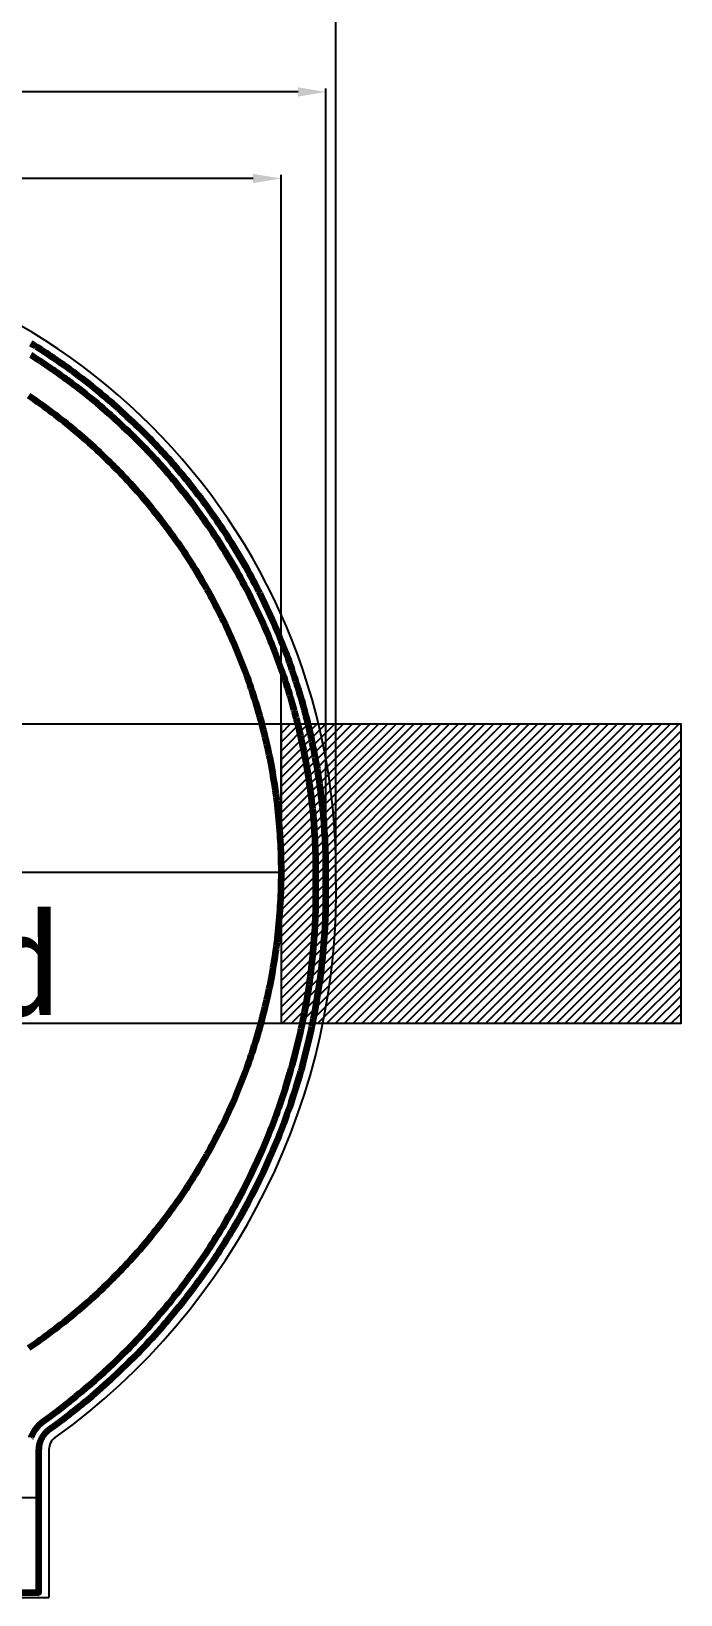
# Model space of a CAD drawing. Header units: inches. Extents: x 228 to 459, y 170 to 330.
# Drawn here: x 294.52 to 307.52, y 273.76 to 305.05 of the extents above; entities that cross this region are included whole.
import ezdxf
from ezdxf.lldxf.tags import DXFTag

# ---------------------------------------------------------------- set-up
doc = ezdxf.new("R2010")
doc.units = ezdxf.units.IN
doc.header["$MEASUREMENT"] = 0
doc.layers.add('DIM', color=4, linetype='Continuous')
doc.layers.add('LAYOUT.drawing', color=140, linetype='Continuous', lineweight=100)
doc.layers.add('OUTLINE.drawing', color=190, linetype='Continuous', lineweight=100)
doc.styles.get("Standard").update_dxf_attribs({"font": 'SimSun.ttf'})
doc.styles.add('宋体', font='SimSun.ttf')
tags = doc.linetypes.add('CENTER2', pattern=[28.575, 19.05, -3.175, 3.175, -3.175]).pattern_tags.tags
tags[10:11] = [DXFTag(74, 4), DXFTag(75, 0), DXFTag(340, '0'), DXFTag(46, 1.0), DXFTag(50, 0.0), DXFTag(44, 0.0), DXFTag(45, 0.0)]
tags[8:9] = [DXFTag(74, 4), DXFTag(75, 0), DXFTag(340, '0'), DXFTag(46, 1.0), DXFTag(50, 0.0), DXFTag(44, 0.0), DXFTag(45, 0.0)]
tags[6:7] = [DXFTag(74, 4), DXFTag(75, 0), DXFTag(340, '0'), DXFTag(46, 1.0), DXFTag(50, 0.0), DXFTag(44, 0.0), DXFTag(45, 0.0)]
tags[4:5] = [DXFTag(74, 4), DXFTag(75, 0), DXFTag(340, '0'), DXFTag(46, 1.0), DXFTag(50, 0.0), DXFTag(44, 0.0), DXFTag(45, 0.0)]
doc.dimstyles.new('ISO-25$0', dxfattribs={"dimscale": 0.8, "dimtxt": 4.3, "dimasz": 2, "dimexe": 1.25, "dimexo": 0.3, "dimtad": 0, "dimzin": 9, "dimdsep": 46, "dimtxsty": 'Standard', "dimcen": 2, "dimclrd": 3, "dimclre": 3, "dimclrt": 3, "dimadec": 0, "dimazin": 3, "dimtfac": 1, "dimtmove": 0, "dimatfit": 3, "dimfxl": 1, "dimlwd": -1, "dimarcsym": 0})

# ---------------------------------------------------------------- blocks, each defined once
blk = doc.blocks.new('*D23')
at = {"layer": 'Defpoints', "color": 0, "transparency": 16777216}
for p in [(300.423, 303.835), (300.423, 288.266), (275.583, 287.915)]:
    blk.add_point(p, dxfattribs=at)
at = {"layer": 'DIM', "color": 3, "lineweight": -2, "transparency": 16777216}
for p, q in [((275.583, 287.959), (275.583, 303.905)), ((300.423, 288.31), (300.423, 303.905))]:
    blk.add_line(p, q, dxfattribs=at)
at = {"layer": 'DIM', "color": 3, "transparency": 16777216}
for p, q in [((276.143, 303.835), (285.023, 303.835)), ((299.863, 303.835), (291.787, 303.835))]:
    blk.add_line(p, q, dxfattribs=at)
for points in [[(276.143, 303.928), (276.143, 303.741), (275.583, 303.835)], [(299.863, 303.741), (299.863, 303.928), (300.423, 303.835)]]:
    blk.add_solid(points, dxfattribs=at)
at = {"layer": 'DIM', "color": 3, "transparency": 16777216, "insert": (288.405, 303.835), "char_height": 0.665, "attachment_point": 5}
blk.add_mtext('24.84(TFT&CF)', dxfattribs=at)
blk = doc.blocks.new('*D25')
at = {"layer": 'Defpoints', "color": 0, "transparency": 16777216}
for p in [(299.523, 302.103), (276.484, 288.409), (299.523, 288.336)]:
    blk.add_point(p, dxfattribs=at)
at = {"layer": 'DIM', "color": 3, "lineweight": -2, "transparency": 16777216}
for p, q in [((276.484, 288.453), (276.484, 302.173)), ((299.523, 288.38), (299.523, 302.173))]:
    blk.add_line(p, q, dxfattribs=at)
at = {"layer": 'DIM', "color": 3, "transparency": 16777216}
for p, q in [((277.044, 302.103), (286.126, 302.103)), ((298.963, 302.103), (290.998, 302.103))]:
    blk.add_line(p, q, dxfattribs=at)
for points in [[(277.044, 302.196), (277.044, 302.01), (276.484, 302.103)], [(298.963, 302.01), (298.963, 302.196), (299.523, 302.103)]]:
    blk.add_solid(points, dxfattribs=at)
at = {"layer": 'DIM', "color": 3, "transparency": 16777216, "insert": (288.562, 302.103), "char_height": 0.665, "attachment_point": 5}
blk.add_mtext('23.04(AA)', dxfattribs=at)
blk = doc.blocks.new('A$C4AE13D6C')
for p, q in [((-6.876, 0), (-6.876, 2.958)), ((6.876, 2.958), (6.876, 0)), ((-6.876, 0), (6.876, 0))]:
    blk.add_line(p, q)
for centre, radius, start, end in [((0, 14.52), 12.62, 360, 180), ((0.867, 14.161), 13.492, 178.4758, 234.3255), ((-0.867, 14.161), 13.492, 305.6745, 1.5242), ((-7.176, 2.958), 0.3, 0, 54.3238), ((7.176, 2.958), 0.3, 125.6762, 180)]:
    blk.add_arc(centre, radius, start, end)
blk = doc.blocks.new('*D36')
at = {"layer": 'Defpoints', "color": 0, "transparency": 16777216}
for p in [(300.623, 305.694), (275.384, 288.35), (300.623, 288.231)]:
    blk.add_point(p, dxfattribs=at)
at = {"layer": 'DIM', "color": 3, "lineweight": -2, "transparency": 16777216}
for p, q in [((275.384, 288.394), (275.384, 305.764)), ((300.623, 288.274), (300.623, 305.764))]:
    blk.add_line(p, q, dxfattribs=at)
at = {"layer": 'DIM', "color": 3, "transparency": 16777216}
for p, q in [((275.944, 305.694), (285.019, 305.694)), ((300.063, 305.694), (290.988, 305.694))]:
    blk.add_line(p, q, dxfattribs=at)
for points in [[(275.944, 305.787), (275.944, 305.6), (275.384, 305.694)], [(300.063, 305.6), (300.063, 305.787), (300.623, 305.694)]]:
    blk.add_solid(points, dxfattribs=at)
at = {"layer": 'DIM', "color": 3, "transparency": 16777216, "insert": (288.004, 305.694), "char_height": 0.665, "attachment_point": 5}
blk.add_mtext('25.24%%P0.15', dxfattribs=at)

msp = doc.modelspace()

# ---------------------------------------------------------------- hatches: boundary and pattern name
h = msp.add_hatch()
h.set_pattern_fill('ANSI31', color=1, style=0)
h.set_pattern_definition([(45, (-51.4316, 92.60263), (-0.088388348, 0.088388348), [])])
h.paths.add_polyline_path([(307.523, 285.191), (307.523, 291.191), (299.523, 291.191), (299.523, 285.191)])

# ---------------------------------------------------------------- linework, layer by layer
at = {"color": 1}
msp.add_line((299.523, 291.191), (299.523, 285.191), dxfattribs=at)
at = {"linetype": 'CENTER2', "ltscale": 0.1}
msp.add_line((276.483, 288.224), (299.523, 288.224), dxfattribs=at)
msp.add_line((281.327, 275.707), (294.679, 275.707))
at = {"color": 1}
msp.add_lwpolyline([(291.523, 291.191), (307.523, 291.191), (307.523, 285.191), (291.523, 285.191)], close=True, dxfattribs=at)
at = {"layer": 'LAYOUT.drawing', "color": 2, "linetype": 'Continuous', "lineweight": 100}
msp.add_lwpolyline([(281.327, 273.807), (294.679, 273.807), (294.679, 276.664), (294.679, 276.67), (294.679, 276.677), (294.68, 276.683), (294.68, 276.689), (294.68, 276.695), (294.681, 276.701), (294.681, 276.707), (294.682, 276.713), (294.682, 276.719), (294.683, 276.726), (294.684, 276.732), (294.685, 276.738), (294.686, 276.744), (294.687, 276.75), (294.688, 276.756), (294.689, 276.762), (294.69, 276.768), (294.691, 276.774), (294.693, 276.78), (294.694, 276.786), (294.696, 276.792), (294.697, 276.798), (294.699, 276.804), (294.701, 276.809), (294.703, 276.815), (294.704, 276.821), (294.706, 276.827), (294.708, 276.833), (294.711, 276.839), (294.713, 276.844), (294.715, 276.85), (294.717, 276.856), (294.72, 276.861), (294.722, 276.867), (294.725, 276.873), (294.727, 276.878), (294.73, 276.884), (294.733, 276.889), (294.735, 276.895), (294.738, 276.9), (294.741, 276.905), (294.744, 276.911), (294.747, 276.916), (294.75, 276.921), (294.754, 276.927), (294.757, 276.932), (294.76, 276.937), (294.763, 276.942), (294.767, 276.947), (294.77, 276.952), (294.774, 276.957), (294.778, 276.962), (294.781, 276.967), (294.785, 276.972), (294.789, 276.977), (294.793, 276.982), (294.797, 276.986), (294.801, 276.991), (294.805, 276.996), (294.809, 277), (294.813, 277.005), (294.817, 277.009), (294.821, 277.013), (294.826, 277.018), (294.83, 277.022), (294.834, 277.026), (294.839, 277.031), (294.843, 277.035), (294.848, 277.039), (294.853, 277.043), (294.857, 277.047), (294.862, 277.051), (294.867, 277.055), (294.872, 277.058), (294.876, 277.062), (294.88, 277.065), (294.88, 277.065), (294.884, 277.068), (295.021, 277.168), (295.155, 277.268), (295.221, 277.318), (295.287, 277.369), (295.353, 277.421), (295.418, 277.472), (295.484, 277.525), (295.548, 277.577), (295.613, 277.63), (295.677, 277.683), (295.741, 277.737), (295.804, 277.791), (295.93, 277.901), (295.992, 277.956), (296.116, 278.068), (296.299, 278.239), (296.479, 278.413), (296.597, 278.531), (296.655, 278.591), (296.713, 278.65), (296.771, 278.711), (296.828, 278.771), (296.885, 278.832), (296.941, 278.894), (296.998, 278.955), (297.053, 279.017), (297.109, 279.08), (297.164, 279.142), (297.218, 279.206), (297.272, 279.269), (297.38, 279.397), (297.432, 279.461), (297.485, 279.526), (297.537, 279.591), (297.589, 279.657), (297.64, 279.722), (297.691, 279.788), (297.742, 279.855), (297.792, 279.921), (297.841, 279.988), (297.891, 280.056), (297.939, 280.123), (297.988, 280.191), (298.036, 280.26), (298.083, 280.328), (298.177, 280.466), (298.223, 280.536), (298.269, 280.605), (298.314, 280.675), (298.359, 280.746), (298.404, 280.816), (298.448, 280.887), (298.491, 280.958), (298.535, 281.029), (298.577, 281.101), (298.62, 281.173), (298.661, 281.245), (298.703, 281.318), (298.743, 281.39), (298.784, 281.463), (298.824, 281.537), (298.863, 281.61), (298.941, 281.758), (299.017, 281.906), (299.091, 282.056), (299.163, 282.206), (299.233, 282.358), (299.301, 282.51), (299.334, 282.586), (299.367, 282.663), (299.463, 282.894), (299.494, 282.972), (299.524, 283.049), (299.584, 283.205), (299.613, 283.283), (299.641, 283.362), (299.669, 283.44), (299.697, 283.519), (299.724, 283.598), (299.776, 283.756), (299.802, 283.836), (299.827, 283.915), (299.899, 284.155), (299.922, 284.235), (299.944, 284.315), (299.966, 284.396), (299.988, 284.476), (300.009, 284.557), (300.069, 284.8), (300.088, 284.881), (300.106, 284.963), (300.124, 285.044), (300.142, 285.126), (300.158, 285.207), (300.175, 285.289), (300.191, 285.371), (300.221, 285.535), (300.235, 285.617), (300.249, 285.7), (300.275, 285.864), (300.288, 285.947), (300.299, 286.029), (300.311, 286.112), (300.331, 286.278), (300.341, 286.36), (300.359, 286.526), (300.375, 286.692), (300.382, 286.775), (300.388, 286.859), (300.4, 287.025), (300.405, 287.108), (300.409, 287.192), (300.413, 287.275), (300.416, 287.358), (300.419, 287.442), (300.422, 287.525), (300.423, 287.564), (300.423, 288.266), (300.423, 288.345), (300.422, 288.423), (300.42, 288.501), (300.418, 288.58), (300.416, 288.658), (300.413, 288.736), (300.409, 288.815), (300.405, 288.893), (300.401, 288.971), (300.396, 289.049), (300.393, 289.086), (300.393, 289.086), (300.393, 289.087), (300.39, 289.127), (300.389, 289.143), (300.389, 289.146), (300.389, 289.15), (300.385, 289.206), (300.378, 289.284), (300.371, 289.362), (300.364, 289.44), (300.356, 289.518), (300.347, 289.596), (300.339, 289.673), (300.329, 289.751), (300.319, 289.829), (300.314, 289.868), (300.314, 289.869), (300.314, 289.871), (300.309, 289.907), (300.298, 289.984), (300.287, 290.062), (300.275, 290.139), (300.27, 290.169), (300.27, 290.17), (300.263, 290.217), (300.25, 290.294), (300.237, 290.371), (300.223, 290.448), (300.209, 290.525), (300.194, 290.602), (300.185, 290.646), (300.185, 290.646), (300.179, 290.679), (300.163, 290.756), (300.147, 290.832), (300.13, 290.909), (300.113, 290.986), (300.095, 291.062), (300.077, 291.138), (300.059, 291.214), (300.039, 291.29), (300.027, 291.337), (300.023, 291.354), (300.022, 291.358), (300.02, 291.366), (300, 291.442), (299.994, 291.464), (299.992, 291.471), (299.984, 291.501), (299.979, 291.517), (299.958, 291.593), (299.937, 291.668), (299.927, 291.702), (299.926, 291.704), (299.926, 291.706), (299.915, 291.743), (299.893, 291.819), (299.87, 291.894), (299.856, 291.936), (299.856, 291.936), (299.846, 291.968), (299.822, 292.043), (299.798, 292.117), (299.773, 292.192), (299.748, 292.266), (299.724, 292.336), (299.723, 292.338), (299.722, 292.34), (299.696, 292.414), (299.67, 292.487), (299.643, 292.561), (299.615, 292.634), (299.587, 292.707), (299.558, 292.78), (299.529, 292.853), (299.5, 292.926), (299.47, 292.998), (299.44, 293.071), (299.409, 293.143), (299.378, 293.214), (299.373, 293.226), (299.367, 293.239), (299.36, 293.254), (299.346, 293.286), (299.314, 293.358), (299.281, 293.429), (299.248, 293.5), (299.215, 293.571), (299.181, 293.641), (299.147, 293.712), (299.112, 293.782), (299.105, 293.795), (299.082, 293.841), (299.074, 293.856), (299.041, 293.922), (299.027, 293.948), (299.027, 293.949), (299.026, 293.95), (299.005, 293.991), (298.968, 294.06), (298.931, 294.129), (298.913, 294.162), (298.913, 294.163), (298.913, 294.163), (298.894, 294.198), (298.856, 294.267), (298.817, 294.335), (298.779, 294.403), (298.739, 294.471), (298.7, 294.539), (298.66, 294.606), (298.619, 294.673), (298.579, 294.74), (298.537, 294.807), (298.495, 294.873), (298.453, 294.939), (298.451, 294.943), (298.45, 294.944), (298.449, 294.946), (298.411, 295.005), (298.368, 295.07), (298.325, 295.136), (298.281, 295.201), (298.236, 295.265), (298.192, 295.33), (298.147, 295.394), (298.101, 295.458), (298.056, 295.521), (298.009, 295.585), (297.963, 295.648), (297.916, 295.71), (297.868, 295.773), (297.821, 295.835), (297.772, 295.896), (297.724, 295.958), (297.675, 296.019), (297.626, 296.08), (297.576, 296.14), (297.526, 296.201), (297.475, 296.261), (297.464, 296.274), (297.439, 296.303), (297.43, 296.314), (297.424, 296.32), (297.373, 296.379), (297.322, 296.438), (297.27, 296.497), (297.239, 296.531), (297.239, 296.531), (297.217, 296.555), (297.164, 296.613), (297.154, 296.625), (297.117, 296.665), (297.102, 296.681), (297.058, 296.728), (297.004, 296.785), (296.95, 296.842), (296.895, 296.898), (296.841, 296.954), (296.785, 297.01), (296.73, 297.065), (296.715, 297.079), (296.695, 297.099), (296.681, 297.113), (296.674, 297.12), (296.618, 297.174), (296.561, 297.228), (296.504, 297.282), (296.447, 297.336), (296.389, 297.389), (296.331, 297.441), (296.298, 297.472), (296.297, 297.472), (296.273, 297.494), (296.254, 297.511), (296.252, 297.512), (296.25, 297.514), (296.214, 297.546), (296.155, 297.597), (296.096, 297.649), (296.036, 297.699), (295.976, 297.75), (295.916, 297.8), (295.856, 297.85), (295.853, 297.852), (295.837, 297.865), (295.79, 297.903), (295.761, 297.926), (295.734, 297.948), (295.672, 297.997), (295.61, 298.045), (295.548, 298.093), (295.486, 298.14), (295.455, 298.163), (295.455, 298.163), (295.455, 298.163), (295.455, 298.163), (295.455, 298.163), (295.455, 298.163), (295.423, 298.187), (295.36, 298.234), (295.338, 298.25), (295.309, 298.271), (295.301, 298.277), (295.297, 298.28), (295.233, 298.326), (295.17, 298.371), (295.105, 298.416), (295.067, 298.443), (295.062, 298.446), (295.059, 298.448), (295.041, 298.461), (294.976, 298.505), (294.911, 298.549), (294.846, 298.592), (294.817, 298.611), (294.811, 298.615), (294.795, 298.626), (294.781, 298.635), (294.715, 298.678), (294.649, 298.72), (294.622, 298.737), (294.607, 298.746), (294.587, 298.758), (294.582, 298.761), (294.516, 298.803)], dxfattribs=at)
at = {"layer": 'LAYOUT.drawing', "linetype": 'Continuous', "lineweight": 100}
msp.add_lwpolyline([(294.523, 276.908), (294.526, 276.916), (294.529, 276.924), (294.532, 276.932), (294.536, 276.94), (294.539, 276.948), (294.543, 276.956), (294.546, 276.963), (294.55, 276.971), (294.554, 276.979), (294.558, 276.987), (294.562, 276.994), (294.566, 277.002), (294.57, 277.009), (294.574, 277.017), (294.579, 277.024), (294.583, 277.031), (294.588, 277.039), (294.592, 277.046), (294.597, 277.053), (294.602, 277.06), (294.607, 277.067), (294.612, 277.074), (294.617, 277.081), (294.622, 277.088), (294.627, 277.095), (294.633, 277.102), (294.638, 277.108), (294.644, 277.115), (294.649, 277.121), (294.655, 277.128), (294.661, 277.134), (294.666, 277.141), (294.672, 277.147), (294.678, 277.153), (294.684, 277.159), (294.69, 277.165), (294.697, 277.171), (294.703, 277.177), (294.709, 277.183), (294.716, 277.189), (294.722, 277.194), (294.728, 277.2), (294.735, 277.205), (294.742, 277.211), (294.749, 277.216), (294.755, 277.221), (294.756, 277.222), (294.761, 277.226), (294.902, 277.329), (295.035, 277.428), (295.099, 277.477), (295.164, 277.527), (295.229, 277.578), (295.294, 277.629), (295.358, 277.681), (295.422, 277.732), (295.486, 277.785), (295.549, 277.837), (295.611, 277.89), (295.673, 277.943), (295.798, 278.051), (295.859, 278.105), (295.981, 278.216), (296.161, 278.384), (296.339, 278.556), (296.454, 278.671), (296.512, 278.731), (296.569, 278.789), (296.626, 278.849), (296.682, 278.908), (296.738, 278.968), (296.794, 279.03), (296.85, 279.09), (296.903, 279.15), (296.959, 279.213), (297.013, 279.273), (297.066, 279.336), (297.12, 279.399), (297.226, 279.525), (297.277, 279.588), (297.329, 279.652), (297.38, 279.716), (297.432, 279.781), (297.482, 279.845), (297.532, 279.91), (297.583, 279.976), (297.632, 280.041), (297.68, 280.107), (297.729, 280.174), (297.777, 280.24), (297.825, 280.307), (297.872, 280.374), (297.918, 280.441), (298.011, 280.577), (298.056, 280.647), (298.102, 280.715), (298.145, 280.783), (298.19, 280.854), (298.235, 280.923), (298.277, 280.992), (298.32, 281.063), (298.364, 281.132), (298.405, 281.203), (298.447, 281.274), (298.487, 281.345), (298.529, 281.417), (298.568, 281.488), (298.609, 281.56), (298.648, 281.632), (298.686, 281.704), (298.764, 281.851), (298.838, 281.996), (298.911, 282.144), (298.982, 282.291), (299.051, 282.441), (299.118, 282.591), (299.15, 282.665), (299.183, 282.741), (299.278, 282.97), (299.308, 283.045), (299.338, 283.121), (299.397, 283.276), (299.425, 283.352), (299.453, 283.429), (299.481, 283.507), (299.508, 283.585), (299.534, 283.662), (299.586, 283.818), (299.612, 283.897), (299.636, 283.974), (299.707, 284.212), (299.729, 284.289), (299.751, 284.368), (299.773, 284.449), (299.795, 284.528), (299.815, 284.606), (299.875, 284.847), (299.893, 284.926), (299.911, 285.006), (299.929, 285.087), (299.946, 285.167), (299.962, 285.247), (299.979, 285.329), (299.995, 285.408), (300.024, 285.57), (300.038, 285.651), (300.052, 285.733), (300.077, 285.895), (300.09, 285.976), (300.101, 286.057), (300.113, 286.139), (300.132, 286.302), (300.142, 286.383), (300.16, 286.547), (300.176, 286.71), (300.183, 286.791), (300.189, 286.874), (300.2, 287.038), (300.205, 287.119), (300.209, 287.202), (300.213, 287.284), (300.216, 287.365), (300.219, 287.449), (300.222, 287.531), (300.223, 287.567), (300.223, 288.266), (300.223, 288.343), (300.222, 288.42), (300.22, 288.497), (300.218, 288.574), (300.216, 288.651), (300.213, 288.728), (300.209, 288.805), (300.206, 288.882), (300.201, 288.959), (300.196, 289.036), (300.194, 289.074), (300.194, 289.074), (300.191, 289.113), (300.19, 289.129), (300.19, 289.132), (300.189, 289.135), (300.185, 289.19), (300.179, 289.267), (300.172, 289.344), (300.165, 289.42), (300.157, 289.497), (300.149, 289.574), (300.14, 289.65), (300.131, 289.727), (300.121, 289.803), (300.116, 289.843), (300.116, 289.844), (300.111, 289.88), (300.1, 289.956), (300.089, 290.032), (300.077, 290.108), (300.073, 290.136), (300.073, 290.137), (300.065, 290.185), (300.053, 290.261), (300.04, 290.337), (300.026, 290.412), (300.012, 290.488), (299.998, 290.564), (299.989, 290.608), (299.989, 290.608), (299.983, 290.64), (299.967, 290.715), (299.951, 290.791), (299.935, 290.866), (299.918, 290.941), (299.901, 291.016), (299.883, 291.091), (299.864, 291.166), (299.846, 291.241), (299.834, 291.288), (299.83, 291.303), (299.829, 291.306), (299.826, 291.315), (299.807, 291.39), (299.801, 291.413), (299.799, 291.42), (299.791, 291.449), (299.787, 291.464), (299.766, 291.539), (299.745, 291.613), (299.735, 291.647), (299.734, 291.648), (299.734, 291.649), (299.723, 291.687), (299.701, 291.761), (299.679, 291.834), (299.665, 291.877), (299.665, 291.878), (299.656, 291.908), (299.632, 291.981), (299.608, 292.055), (299.584, 292.128), (299.559, 292.201), (299.535, 292.271), (299.534, 292.272), (299.508, 292.346), (299.482, 292.419), (299.455, 292.491), (299.428, 292.563), (299.4, 292.635), (299.372, 292.707), (299.344, 292.779), (299.315, 292.85), (299.286, 292.921), (299.256, 292.993), (299.225, 293.063), (299.195, 293.134), (299.189, 293.146), (299.184, 293.158), (299.178, 293.172), (299.163, 293.205), (299.132, 293.275), (299.1, 293.345), (299.067, 293.415), (299.034, 293.485), (299.001, 293.554), (298.967, 293.623), (298.933, 293.692), (298.927, 293.705), (298.904, 293.75), (298.896, 293.765), (298.863, 293.83), (298.849, 293.856), (298.849, 293.856), (298.849, 293.857), (298.827, 293.898), (298.792, 293.966), (298.755, 294.034), (298.738, 294.066), (298.738, 294.066), (298.718, 294.102), (298.681, 294.17), (298.643, 294.237), (298.605, 294.304), (298.567, 294.371), (298.528, 294.437), (298.488, 294.503), (298.448, 294.569), (298.408, 294.635), (298.368, 294.701), (298.327, 294.766), (298.285, 294.831), (298.282, 294.835), (298.282, 294.836), (298.281, 294.837), (298.243, 294.896), (298.201, 294.96), (298.158, 295.024), (298.115, 295.088), (298.072, 295.152), (298.028, 295.215), (297.984, 295.278), (297.939, 295.341), (297.894, 295.404), (297.848, 295.466), (297.802, 295.528), (297.756, 295.59), (297.71, 295.651), (297.663, 295.712), (297.615, 295.773), (297.567, 295.833), (297.519, 295.894), (297.471, 295.953), (297.422, 296.013), (297.372, 296.072), (297.323, 296.131), (297.311, 296.145), (297.287, 296.173), (297.278, 296.183), (297.273, 296.19), (297.222, 296.248), (297.171, 296.306), (297.12, 296.364), (297.09, 296.398), (297.09, 296.398), (297.069, 296.421), (297.017, 296.478), (297.006, 296.49), (296.971, 296.529), (296.957, 296.544), (296.912, 296.591), (296.859, 296.647), (296.806, 296.703), (296.752, 296.758), (296.698, 296.813), (296.644, 296.868), (296.589, 296.922), (296.575, 296.937), (296.555, 296.956), (296.542, 296.969), (296.534, 296.976), (296.479, 297.03), (296.423, 297.083), (296.367, 297.136), (296.311, 297.189), (296.254, 297.241), (296.197, 297.293), (296.165, 297.322), (296.165, 297.322), (296.14, 297.345), (296.12, 297.362), (296.119, 297.363), (296.118, 297.364), (296.082, 297.396), (296.024, 297.446), (295.966, 297.497), (295.907, 297.547), (295.848, 297.597), (295.789, 297.646), (295.729, 297.695), (295.726, 297.697), (295.71, 297.711), (295.665, 297.747), (295.637, 297.77), (295.609, 297.792), (295.549, 297.839), (295.488, 297.887), (295.427, 297.934), (295.365, 297.98), (295.337, 298.001), (295.337, 298.002), (295.336, 298.003), (295.334, 298.004), (295.333, 298.005), (295.304, 298.027), (295.242, 298.073), (295.22, 298.089), (295.192, 298.109), (295.184, 298.115), (295.179, 298.118), (295.117, 298.163), (295.054, 298.208), (294.991, 298.252), (294.953, 298.278), (294.949, 298.282), (294.946, 298.283), (294.928, 298.296), (294.864, 298.339), (294.8, 298.383), (294.736, 298.425), (294.706, 298.445), (294.7, 298.449), (294.686, 298.458), (294.671, 298.467), (294.607, 298.509), (294.542, 298.551), (294.514, 298.568)], dxfattribs=at)
at = {"layer": 'LAYOUT.drawing', "color": 140, "linetype": 'Continuous', "lineweight": 100}
msp.add_lwpolyline([(294.471, 297.76), (294.531, 297.719), (294.591, 297.678), (294.65, 297.636), (294.71, 297.594), (294.768, 297.551), (294.827, 297.509), (294.886, 297.465), (294.944, 297.422), (295.002, 297.378), (295.059, 297.333), (295.116, 297.289), (295.173, 297.244), (295.23, 297.198), (295.287, 297.153), (295.343, 297.106), (295.399, 297.06), (295.454, 297.013), (295.51, 296.966), (295.565, 296.918), (295.619, 296.871), (295.674, 296.822), (295.728, 296.774), (295.781, 296.725), (295.835, 296.676), (295.888, 296.626), (295.941, 296.576), (295.993, 296.526), (296.046, 296.475), (296.097, 296.424), (296.149, 296.373), (296.2, 296.322), (296.251, 296.27), (296.302, 296.218), (296.352, 296.165), (296.402, 296.112), (296.451, 296.059), (296.501, 296.006), (296.55, 295.952), (296.598, 295.898), (296.646, 295.843), (296.694, 295.789), (296.742, 295.734), (296.789, 295.678), (296.836, 295.623), (296.882, 295.567), (296.928, 295.511), (296.974, 295.454), (297.019, 295.398), (297.065, 295.341), (297.109, 295.283), (297.154, 295.226), (297.198, 295.168), (297.241, 295.11), (297.284, 295.051), (297.327, 294.993), (297.37, 294.934), (297.412, 294.875), (297.454, 294.815), (297.495, 294.755), (297.536, 294.695), (297.577, 294.635), (297.617, 294.574), (297.657, 294.514), (297.696, 294.453), (297.735, 294.391), (297.774, 294.33), (297.812, 294.268), (297.85, 294.206), (297.888, 294.144), (297.925, 294.081), (297.961, 294.019), (297.998, 293.956), (298.034, 293.893), (298.069, 293.829), (298.104, 293.766), (298.139, 293.702), (298.174, 293.638), (298.207, 293.573), (298.241, 293.509), (298.274, 293.444), (298.307, 293.379), (298.339, 293.314), (298.371, 293.249), (298.402, 293.183), (298.433, 293.118), (298.464, 293.052), (298.494, 292.986), (298.524, 292.92), (298.554, 292.853), (298.583, 292.786), (298.611, 292.72), (298.639, 292.653), (298.667, 292.585), (298.694, 292.518), (298.721, 292.45), (298.747, 292.383), (298.773, 292.315), (298.799, 292.247), (298.824, 292.179), (298.849, 292.11), (298.873, 292.042), (298.897, 291.973), (298.92, 291.904), (298.943, 291.835), (298.966, 291.766), (298.988, 291.697), (299.01, 291.628), (299.031, 291.558), (299.052, 291.489), (299.072, 291.419), (299.092, 291.349), (299.112, 291.279), (299.131, 291.209), (299.149, 291.139), (299.167, 291.068), (299.185, 290.998), (299.202, 290.927), (299.219, 290.856), (299.235, 290.786), (299.251, 290.715), (299.267, 290.644), (299.282, 290.573), (299.296, 290.501), (299.311, 290.43), (299.324, 290.359), (299.337, 290.287), (299.35, 290.216), (299.362, 290.144), (299.374, 290.072), (299.386, 290.001), (299.397, 289.929), (299.407, 289.857), (299.417, 289.785), (299.427, 289.713), (299.436, 289.641), (299.445, 289.569), (299.453, 289.496), (299.461, 289.424), (299.468, 289.352), (299.475, 289.28), (299.481, 289.207), (299.487, 289.135), (299.493, 289.062), (299.498, 288.99), (299.502, 288.917), (299.507, 288.845), (299.51, 288.772), (299.513, 288.699), (299.516, 288.627), (299.518, 288.554), (299.52, 288.482), (299.522, 288.409), (299.523, 288.336), (299.523, 288.264), (299.523, 288.191), (299.523, 288.118), (299.522, 288.046), (299.52, 287.973), (299.518, 287.9), (299.516, 287.828), (299.513, 287.755), (299.51, 287.682), (299.507, 287.61), (299.502, 287.537), (299.498, 287.465), (299.493, 287.392), (299.487, 287.32), (299.481, 287.247), (299.475, 287.175), (299.468, 287.103), (299.461, 287.03), (299.453, 286.958), (299.445, 286.886), (299.436, 286.814), (299.427, 286.742), (299.417, 286.67), (299.407, 286.598), (299.397, 286.526), (299.386, 286.454), (299.374, 286.382), (299.362, 286.31), (299.35, 286.239), (299.337, 286.167), (299.324, 286.096), (299.311, 286.024), (299.296, 285.953), (299.282, 285.882), (299.267, 285.811), (299.251, 285.74), (299.235, 285.669), (299.219, 285.598), (299.202, 285.527), (299.185, 285.457), (299.167, 285.386), (299.149, 285.316), (299.131, 285.246), (299.112, 285.176), (299.092, 285.105), (299.072, 285.036), (299.052, 284.966), (299.031, 284.896), (299.01, 284.827), (298.988, 284.757), (298.966, 284.688), (298.943, 284.619), (298.92, 284.55), (298.897, 284.481), (298.873, 284.413), (298.849, 284.344), (298.824, 284.276), (298.799, 284.208), (298.773, 284.14), (298.747, 284.072), (298.721, 284.004), (298.694, 283.936), (298.667, 283.869), (298.639, 283.802), (298.611, 283.735), (298.583, 283.668), (298.554, 283.601), (298.524, 283.535), (298.494, 283.469), (298.464, 283.403), (298.433, 283.337), (298.402, 283.271), (298.371, 283.206), (298.339, 283.14), (298.307, 283.075), (298.274, 283.01), (298.241, 282.946), (298.207, 282.881), (298.174, 282.817), (298.139, 282.753), (298.104, 282.689), (298.069, 282.625), (298.034, 282.562), (297.998, 282.499), (297.961, 282.436), (297.925, 282.373), (297.888, 282.311), (297.85, 282.248), (297.812, 282.186), (297.774, 282.125), (297.735, 282.063), (297.696, 282.002), (297.657, 281.941), (297.617, 281.88), (297.577, 281.82), (297.536, 281.759), (297.495, 281.699), (297.454, 281.639), (297.412, 281.58), (297.37, 281.521), (297.327, 281.462), (297.284, 281.403), (297.241, 281.345), (297.198, 281.287), (297.154, 281.229), (297.109, 281.171), (297.065, 281.114), (297.019, 281.057), (296.974, 281), (296.928, 280.944), (296.882, 280.887), (296.836, 280.832), (296.789, 280.776), (296.742, 280.721), (296.694, 280.666), (296.646, 280.611), (296.598, 280.557), (296.55, 280.503), (296.501, 280.449), (296.451, 280.395), (296.402, 280.342), (296.352, 280.289), (296.302, 280.237), (296.251, 280.185), (296.2, 280.133), (296.149, 280.081), (296.097, 280.03), (296.046, 279.979), (295.993, 279.929), (295.941, 279.878), (295.888, 279.829), (295.835, 279.779), (295.781, 279.73), (295.728, 279.681), (295.674, 279.632), (295.619, 279.584), (295.565, 279.536), (295.51, 279.489), (295.454, 279.441), (295.399, 279.395), (295.343, 279.348), (295.287, 279.302), (295.23, 279.256), (295.173, 279.211), (295.116, 279.166), (295.059, 279.121), (295.002, 279.077), (294.944, 279.033), (294.886, 278.989), (294.827, 278.946), (294.768, 278.903), (294.71, 278.861), (294.65, 278.818), (294.591, 278.777), (294.531, 278.735), (294.471, 278.694)], dxfattribs=at)
at = {"layer": 'OUTLINE.drawing', "color": 190, "linetype": 'Continuous', "lineweight": 100}
msp.add_lwpolyline([(294.471, 297.76), (294.531, 297.719), (294.591, 297.678), (294.65, 297.636), (294.71, 297.594), (294.768, 297.551), (294.827, 297.509), (294.886, 297.465), (294.944, 297.422), (295.002, 297.378), (295.059, 297.333), (295.116, 297.289), (295.173, 297.244), (295.23, 297.198), (295.287, 297.153), (295.343, 297.106), (295.399, 297.06), (295.454, 297.013), (295.51, 296.966), (295.565, 296.918), (295.619, 296.871), (295.674, 296.822), (295.728, 296.774), (295.781, 296.725), (295.835, 296.676), (295.888, 296.626), (295.941, 296.576), (295.993, 296.526), (296.046, 296.475), (296.097, 296.424), (296.149, 296.373), (296.2, 296.322), (296.251, 296.27), (296.302, 296.218), (296.352, 296.165), (296.402, 296.112), (296.451, 296.059), (296.501, 296.006), (296.55, 295.952), (296.598, 295.898), (296.646, 295.843), (296.694, 295.789), (296.742, 295.734), (296.789, 295.678), (296.836, 295.623), (296.882, 295.567), (296.928, 295.511), (296.974, 295.454), (297.019, 295.398), (297.065, 295.341), (297.109, 295.283), (297.154, 295.226), (297.198, 295.168), (297.241, 295.11), (297.284, 295.051), (297.327, 294.993), (297.37, 294.934), (297.412, 294.875), (297.454, 294.815), (297.495, 294.755), (297.536, 294.695), (297.577, 294.635), (297.617, 294.574), (297.657, 294.514), (297.696, 294.453), (297.735, 294.391), (297.774, 294.33), (297.812, 294.268), (297.85, 294.206), (297.888, 294.144), (297.925, 294.081), (297.961, 294.019), (297.998, 293.956), (298.034, 293.893), (298.069, 293.829), (298.104, 293.766), (298.139, 293.702), (298.174, 293.638), (298.207, 293.573), (298.241, 293.509), (298.274, 293.444), (298.307, 293.379), (298.339, 293.314), (298.371, 293.249), (298.402, 293.183), (298.433, 293.118), (298.464, 293.052), (298.494, 292.986), (298.524, 292.92), (298.554, 292.853), (298.583, 292.786), (298.611, 292.72), (298.639, 292.653), (298.667, 292.585), (298.694, 292.518), (298.721, 292.45), (298.747, 292.383), (298.773, 292.315), (298.799, 292.247), (298.824, 292.179), (298.849, 292.11), (298.873, 292.042), (298.897, 291.973), (298.92, 291.904), (298.943, 291.835), (298.966, 291.766), (298.988, 291.697), (299.01, 291.628), (299.031, 291.558), (299.052, 291.489), (299.072, 291.419), (299.092, 291.349), (299.112, 291.279), (299.131, 291.209), (299.149, 291.139), (299.167, 291.068), (299.185, 290.998), (299.202, 290.927), (299.219, 290.856), (299.235, 290.786), (299.251, 290.715), (299.267, 290.644), (299.282, 290.573), (299.296, 290.501), (299.311, 290.43), (299.324, 290.359), (299.337, 290.287), (299.35, 290.216), (299.362, 290.144), (299.374, 290.072), (299.386, 290.001), (299.397, 289.929), (299.407, 289.857), (299.417, 289.785), (299.427, 289.713), (299.436, 289.641), (299.445, 289.569), (299.453, 289.496), (299.461, 289.424), (299.468, 289.352), (299.475, 289.28), (299.481, 289.207), (299.487, 289.135), (299.493, 289.062), (299.498, 288.99), (299.502, 288.917), (299.507, 288.845), (299.51, 288.772), (299.513, 288.699), (299.516, 288.627), (299.518, 288.554), (299.52, 288.482), (299.522, 288.409), (299.523, 288.336), (299.523, 288.264), (299.523, 288.191), (299.523, 288.118), (299.522, 288.046), (299.52, 287.973), (299.518, 287.9), (299.516, 287.828), (299.513, 287.755), (299.51, 287.682), (299.507, 287.61), (299.502, 287.537), (299.498, 287.465), (299.493, 287.392), (299.487, 287.32), (299.481, 287.247), (299.475, 287.175), (299.468, 287.103), (299.461, 287.03), (299.453, 286.958), (299.445, 286.886), (299.436, 286.814), (299.427, 286.742), (299.417, 286.67), (299.407, 286.598), (299.397, 286.526), (299.386, 286.454), (299.374, 286.382), (299.362, 286.31), (299.35, 286.239), (299.337, 286.167), (299.324, 286.096), (299.311, 286.024), (299.296, 285.953), (299.282, 285.882), (299.267, 285.811), (299.251, 285.74), (299.235, 285.669), (299.219, 285.598), (299.202, 285.527), (299.185, 285.457), (299.167, 285.386), (299.149, 285.316), (299.131, 285.246), (299.112, 285.176), (299.092, 285.105), (299.072, 285.036), (299.052, 284.966), (299.031, 284.896), (299.01, 284.827), (298.988, 284.757), (298.966, 284.688), (298.943, 284.619), (298.92, 284.55), (298.897, 284.481), (298.873, 284.413), (298.849, 284.344), (298.824, 284.276), (298.799, 284.208), (298.773, 284.14), (298.747, 284.072), (298.721, 284.004), (298.694, 283.936), (298.667, 283.869), (298.639, 283.802), (298.611, 283.735), (298.583, 283.668), (298.554, 283.601), (298.524, 283.535), (298.494, 283.469), (298.464, 283.403), (298.433, 283.337), (298.402, 283.271), (298.371, 283.206), (298.339, 283.14), (298.307, 283.075), (298.274, 283.01), (298.241, 282.946), (298.207, 282.881), (298.174, 282.817), (298.139, 282.753), (298.104, 282.689), (298.069, 282.625), (298.034, 282.562), (297.998, 282.499), (297.961, 282.436), (297.925, 282.373), (297.888, 282.311), (297.85, 282.248), (297.812, 282.186), (297.774, 282.125), (297.735, 282.063), (297.696, 282.002), (297.657, 281.941), (297.617, 281.88), (297.577, 281.82), (297.536, 281.759), (297.495, 281.699), (297.454, 281.639), (297.412, 281.58), (297.37, 281.521), (297.327, 281.462), (297.284, 281.403), (297.241, 281.345), (297.198, 281.287), (297.154, 281.229), (297.109, 281.171), (297.065, 281.114), (297.019, 281.057), (296.974, 281), (296.928, 280.944), (296.882, 280.887), (296.836, 280.832), (296.789, 280.776), (296.742, 280.721), (296.694, 280.666), (296.646, 280.611), (296.598, 280.557), (296.55, 280.503), (296.501, 280.449), (296.451, 280.395), (296.402, 280.342), (296.352, 280.289), (296.302, 280.237), (296.251, 280.185), (296.2, 280.133), (296.149, 280.081), (296.097, 280.03), (296.046, 279.979), (295.993, 279.929), (295.941, 279.878), (295.888, 279.829), (295.835, 279.779), (295.781, 279.73), (295.728, 279.681), (295.674, 279.632), (295.619, 279.584), (295.565, 279.536), (295.51, 279.489), (295.454, 279.441), (295.399, 279.395), (295.343, 279.348), (295.287, 279.302), (295.23, 279.256), (295.173, 279.211), (295.116, 279.166), (295.059, 279.121), (295.002, 279.077), (294.944, 279.033), (294.886, 278.989), (294.827, 278.946), (294.768, 278.903), (294.71, 278.861), (294.65, 278.818), (294.591, 278.777), (294.531, 278.735), (294.471, 278.694)], dxfattribs=at)

# ---------------------------------------------------------------- block references
msp.add_blockref('A$C4AE13D6C', (288.003, 273.707))

# ---------------------------------------------------------------- texts
at = {"color": 0, "ltscale": 0.2, "insert": (288.75, 289.841), "char_height": 2.0768, "width": 24.87452, "attachment_point": 5, "style": '宋体'}
msp.add_mtext('0.9".\\P128x128 \\PIPS Round', dxfattribs=at)

# ---------------------------------------------------------------- dimensions: what is measured, and where the dimension line sits
at = {"layer": 'DIM'}
for base, p1, p2, text, picture, middle in [((300.623, 305.694), (275.384, 288.35), (300.623, 288.231), '<>%%P0.15', '*D36', (288.004, 305.694)), ((300.423, 303.835), (275.583, 287.915), (300.423, 288.266), '<>(TFT&CF)', '*D23', (288.405, 303.835)), ((299.523, 302.103), (276.484, 288.409), (299.523, 288.336), '<>(AA)', '*D25', (288.562, 302.103))]:
    dim = msp.add_linear_dim(base=base, p1=p1, p2=p2, text=text, dimstyle='ISO-25$0', override={"dimscale": 0.7, "dimtxt": 0.95, "dimasz": 0.8, "dimexe": 0.1, "dimexo": 0.0625, "dimtofl": 0}, dxfattribs=at)
    dim.commit()
    dim.dimension.update_dxf_attribs({"geometry": picture, "text_midpoint": middle, "dimtype": 160})

doc.saveas('drawing.dxf')
